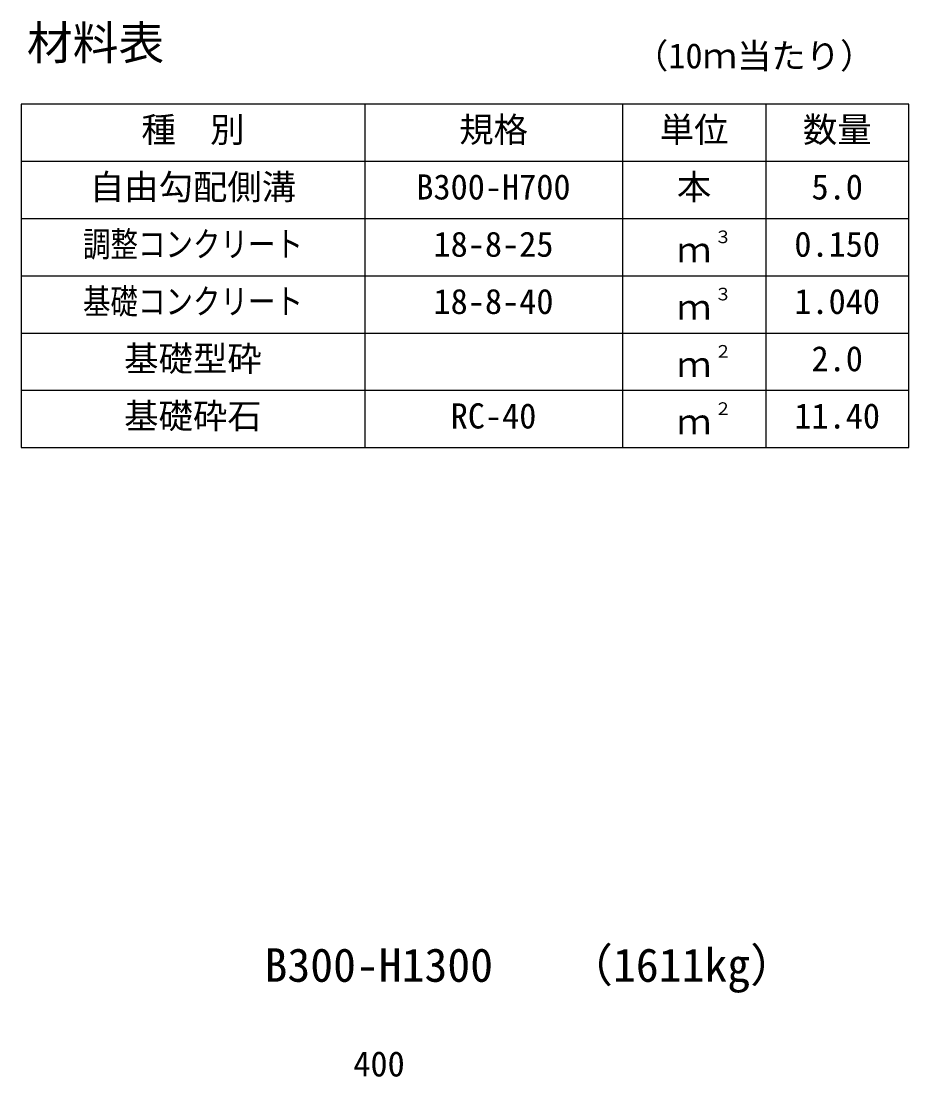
# Model space of a CAD drawing. Units: millimetres, scale not verified. Extents: x -16800 to 16800, y -5940 to 5940.
# Drawn here: x 11325 to 12875, y 80 to 1924 of the extents above; entities that cross this region are included whole.
import ezdxf
from ezdxf.enums import TextEntityAlignment as Align

# ---------------------------------------------------------------- set-up
doc = ezdxf.new("R2010")
doc.units = ezdxf.units.MM
doc.header["$LTSCALE"] = 20
for name, color, linetype, lineweight in [('0-0_DIM', 7, 'Continuous', 25), ('0-3_HYO', 3, 'Continuous', 25), ('0-4_HYO2', 4, 'Continuous', 25), ('0-6_TXT', 7, 'Continuous', 25)]:
    doc.layers.add(name, color=color, linetype=linetype, lineweight=lineweight)
doc.styles.add('ＭＳ ゴシック', font='')
doc.styles.get('ＭＳ ゴシック').set_extended_font_data('MS Gothic')

msp = doc.modelspace()

# ---------------------------------------------------------------- linework, layer by layer
at = {"layer": '0-3_HYO'}
for p, q in [((11925, 1779.66), (11925, 1179.66)), ((12375, 1779.66), (12375, 1179.66)), ((12625, 1779.66), (12625, 1179.66)), ((11325, 1679.66), (12875, 1679.66))]:
    msp.add_line(p, q, dxfattribs=at)
msp.add_lwpolyline([(11325, 1179.66), (12875, 1179.66), (12875, 1779.66), (11325, 1779.66)], close=True, dxfattribs=at)
at = {"layer": '0-4_HYO2'}
for p, q in [((11325, 1579.66), (12875, 1579.66)), ((11325, 1479.66), (12875, 1479.66)), ((11325, 1379.66), (12875, 1379.66)), ((11325, 1279.66), (12875, 1279.66))]:
    msp.add_line(p, q, dxfattribs=at)

# ---------------------------------------------------------------- texts
at = {"layer": '0-0_DIM', "style": 'ＭＳ ゴシック'}
msp.add_text('400', height=43.99, dxfattribs=at).set_placement((11905, 67.83), align=Align.BOTTOM_LEFT)
at = {"layer": '0-6_TXT', "style": 'ＭＳ ゴシック'}
for s, height, p in [('材料表', 58.65, (11335, 1839.66)), ('（10ｍ当たり）', 43.99, (12395, 1828.66)), ('種\u3000別', 43.99, (11535, 1699.66)), ('規格', 43.99, (12090, 1699.66)), ('単位', 43.99, (12440, 1699.66)), ('数量', 43.99, (12690, 1699.66)), ('自由勾配側溝', 43.99, (11445, 1599.66)), ('本', 43.99, (12470, 1599.66)), ('B300-H700', 43.99, (12015, 1599.66)), ('5.0', 43.99, (12705, 1599.66)), ('18-8-25', 43.99, (12045, 1499.66)), ('３', 21.99, (12535.54, 1530.03)), ('0.150', 43.99, (12675, 1499.66)), ('ｍ', 43.99, (12470, 1489.66)), ('３', 21.99, (12535.54, 1430.03)), ('18-8-40', 43.99, (12045, 1399.66)), ('1.040', 43.99, (12675, 1399.66)), ('ｍ', 43.99, (12470, 1389.66)), ('基礎型砕', 43.99, (11505, 1299.66)), ('２', 21.99, (12535.54, 1330.03)), ('2.0', 43.99, (12705, 1299.66)), ('ｍ', 43.99, (12470, 1289.66)), ('基礎砕石', 43.99, (11505, 1199.66)), ('RC-40', 43.99, (12075, 1199.66)), ('２', 21.99, (12535.54, 1230.03)), ('11.40', 43.99, (12675, 1199.66)), ('ｍ', 43.99, (12470, 1189.66)), ('（1611kg）', 58.65, (12278.37, 228.76)), ('B300-H1300', 58.65, (11750, 228.76))]:
    msp.add_text(s, height=height, dxfattribs=at).set_placement(p, align=Align.BOTTOM_LEFT)
at = {"layer": '0-6_TXT', "style": 'ＭＳ ゴシック', "width": 0.8}
for s, p in [('調整コンクリート', (11433, 1499.66)), ('基礎コンクリート', (11433, 1399.66))]:
    msp.add_text(s, height=43.99, dxfattribs=at).set_placement(p, align=Align.BOTTOM_LEFT)

doc.saveas('drawing.dxf')
